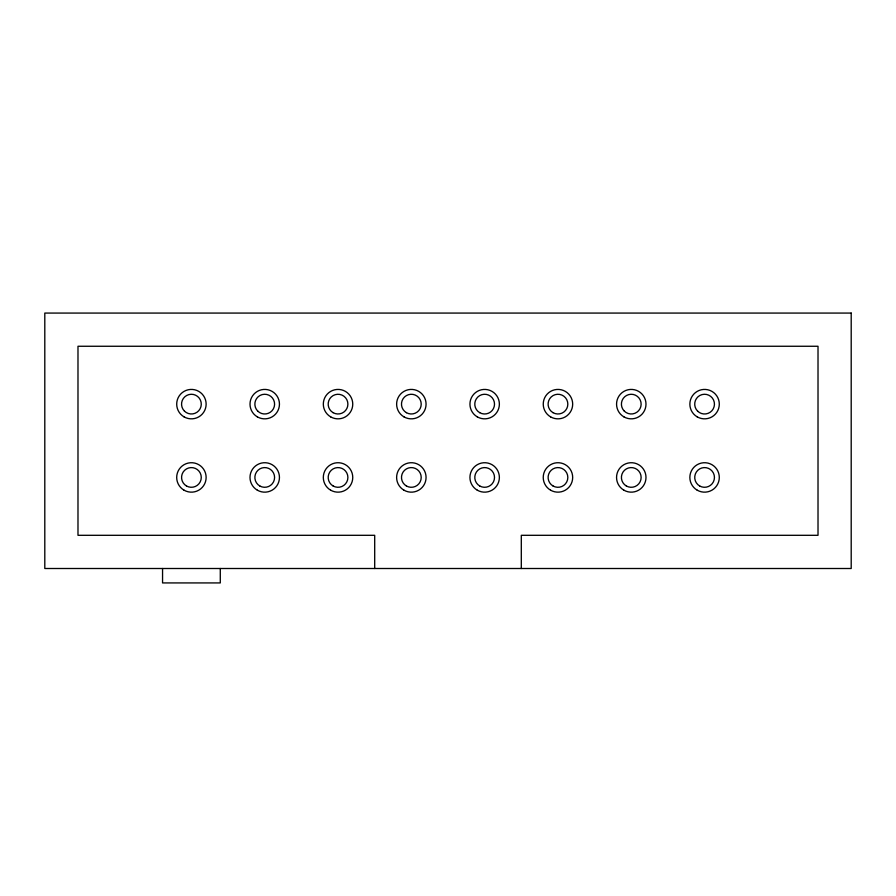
<?xml version="1.0" encoding="UTF-8"?>
<svg xmlns="http://www.w3.org/2000/svg" width="896" height="896" viewBox="0 0 896 896"><rect width="100%" height="100%" fill="white"/><g stroke="black" fill="none" stroke-linecap="round" stroke-linejoin="round"><path stroke-width="1.34" d="M521.304 568.501L521.304 535.304L818.014 535.304L818.014 346.259L77.986 346.259L77.986 535.304L374.696 535.304L374.696 568.501M220.282 568.501L220.282 582.926L162.557 582.926L162.557 568.501M851.2 313.074L44.8 313.074L44.8 568.501L851.2 568.501L851.2 313.074M477.299 416.875A14.717 14.717 0 0 0 499.374 404.13A14.717 14.717 0 0 0 477.299 391.384A14.717 14.717 0 0 0 477.299 416.875M184.061 416.875A14.717 14.717 0 0 0 206.136 404.13A14.717 14.717 0 0 0 184.061 391.384A14.717 14.717 0 0 0 184.061 416.875M184.061 490.19A14.717 14.717 0 0 0 206.136 477.434A14.717 14.717 0 0 0 184.061 464.688A14.717 14.717 0 0 0 184.061 490.19M186.491 485.979A9.867 9.867 0 0 0 201.275 477.434A9.867 9.867 0 0 0 186.491 468.899A9.867 9.867 0 0 0 186.491 485.979M184.442 411.107A9.867 9.867 0 0 0 200.939 406.683A9.867 9.867 0 0 0 188.866 394.598A9.867 9.867 0 0 0 184.442 411.107M257.365 416.875A14.717 14.717 0 0 0 279.451 404.13A14.717 14.717 0 0 0 257.365 391.384A14.717 14.717 0 0 0 257.365 416.875M257.365 490.19A14.717 14.717 0 0 0 279.451 477.434A14.717 14.717 0 0 0 257.365 464.688A14.717 14.717 0 0 0 257.365 490.19M259.795 485.979A9.867 9.867 0 0 0 274.59 477.434A9.867 9.867 0 0 0 259.795 468.899A9.867 9.867 0 0 0 259.795 485.979M257.757 411.107A9.867 9.867 0 0 0 274.254 406.683A9.867 9.867 0 0 0 262.17 394.598A9.867 9.867 0 0 0 257.757 411.107M330.68 416.875A14.717 14.717 0 0 0 352.755 404.13A14.717 14.717 0 0 0 330.68 391.384A14.717 14.717 0 0 0 330.68 416.875M330.68 490.19A14.717 14.717 0 0 0 352.755 477.434A14.717 14.717 0 0 0 330.68 464.688A14.717 14.717 0 0 0 330.68 490.19M333.11 485.979A9.867 9.867 0 0 0 347.894 477.434A9.867 9.867 0 0 0 333.11 468.899A9.867 9.867 0 0 0 333.11 485.979M333.11 412.675A9.867 9.867 0 0 0 347.894 404.13A9.867 9.867 0 0 0 333.11 395.584A9.867 9.867 0 0 0 333.11 412.675M403.984 416.875A14.717 14.717 0 0 0 426.07 404.13A14.717 14.717 0 0 0 403.984 391.384A14.717 14.717 0 0 0 403.984 416.875M403.984 490.19A14.717 14.717 0 0 0 426.07 477.434A14.717 14.717 0 0 0 403.984 464.688A14.717 14.717 0 0 0 403.984 490.19M406.414 485.979A9.867 9.867 0 0 0 421.21 477.434A9.867 9.867 0 0 0 406.414 468.899A9.867 9.867 0 0 0 406.414 485.979M406.414 412.675A9.867 9.867 0 0 0 421.21 404.13A9.867 9.867 0 0 0 406.414 395.584A9.867 9.867 0 0 0 406.414 412.675M697.222 416.875A14.717 14.717 0 0 0 719.298 404.13A14.717 14.717 0 0 0 697.222 391.384A14.717 14.717 0 0 0 697.222 416.875M697.222 490.19A14.717 14.717 0 0 0 719.298 477.434A14.717 14.717 0 0 0 697.222 464.688A14.717 14.717 0 0 0 697.222 490.19M699.653 485.979A9.867 9.867 0 0 0 714.448 477.434A9.867 9.867 0 0 0 699.653 468.899A9.867 9.867 0 0 0 699.653 485.979M697.603 411.107A9.867 9.867 0 0 0 714.112 406.683A9.867 9.867 0 0 0 702.027 394.598A9.867 9.867 0 0 0 697.603 411.107M623.918 416.875A14.717 14.717 0 0 0 645.994 404.13A14.717 14.717 0 0 0 623.918 391.384A14.717 14.717 0 0 0 623.918 416.875M623.918 490.19A14.717 14.717 0 0 0 645.994 477.434A14.717 14.717 0 0 0 623.918 464.688A14.717 14.717 0 0 0 623.918 490.19M626.338 485.979A9.867 9.867 0 0 0 641.133 477.434A9.867 9.867 0 0 0 626.338 468.899A9.867 9.867 0 0 0 626.338 485.979M624.299 411.107A9.867 9.867 0 0 0 640.797 406.683A9.867 9.867 0 0 0 628.723 394.598A9.867 9.867 0 0 0 624.299 411.107M550.603 416.875A14.717 14.717 0 0 0 572.678 404.13A14.717 14.717 0 0 0 550.603 391.384A14.717 14.717 0 0 0 550.603 416.875M550.603 490.19A14.717 14.717 0 0 0 572.678 477.434A14.717 14.717 0 0 0 550.603 464.688A14.717 14.717 0 0 0 550.603 490.19M553.034 485.979A9.867 9.867 0 0 0 567.829 477.434A9.867 9.867 0 0 0 553.034 468.899A9.867 9.867 0 0 0 553.034 485.979M553.034 412.675A9.867 9.867 0 0 0 567.829 404.13A9.867 9.867 0 0 0 553.034 395.584A9.867 9.867 0 0 0 553.034 412.675M477.299 490.19A14.717 14.717 0 0 0 499.374 477.434A14.717 14.717 0 0 0 477.299 464.688A14.717 14.717 0 0 0 477.299 490.19M479.718 485.979A9.867 9.867 0 0 0 494.514 477.434A9.867 9.867 0 0 0 479.718 468.899A9.867 9.867 0 0 0 479.718 485.979M479.718 412.675A9.867 9.867 0 0 0 494.514 404.13A9.867 9.867 0 0 0 479.718 395.584A9.867 9.867 0 0 0 479.718 412.675"/></g></svg>
